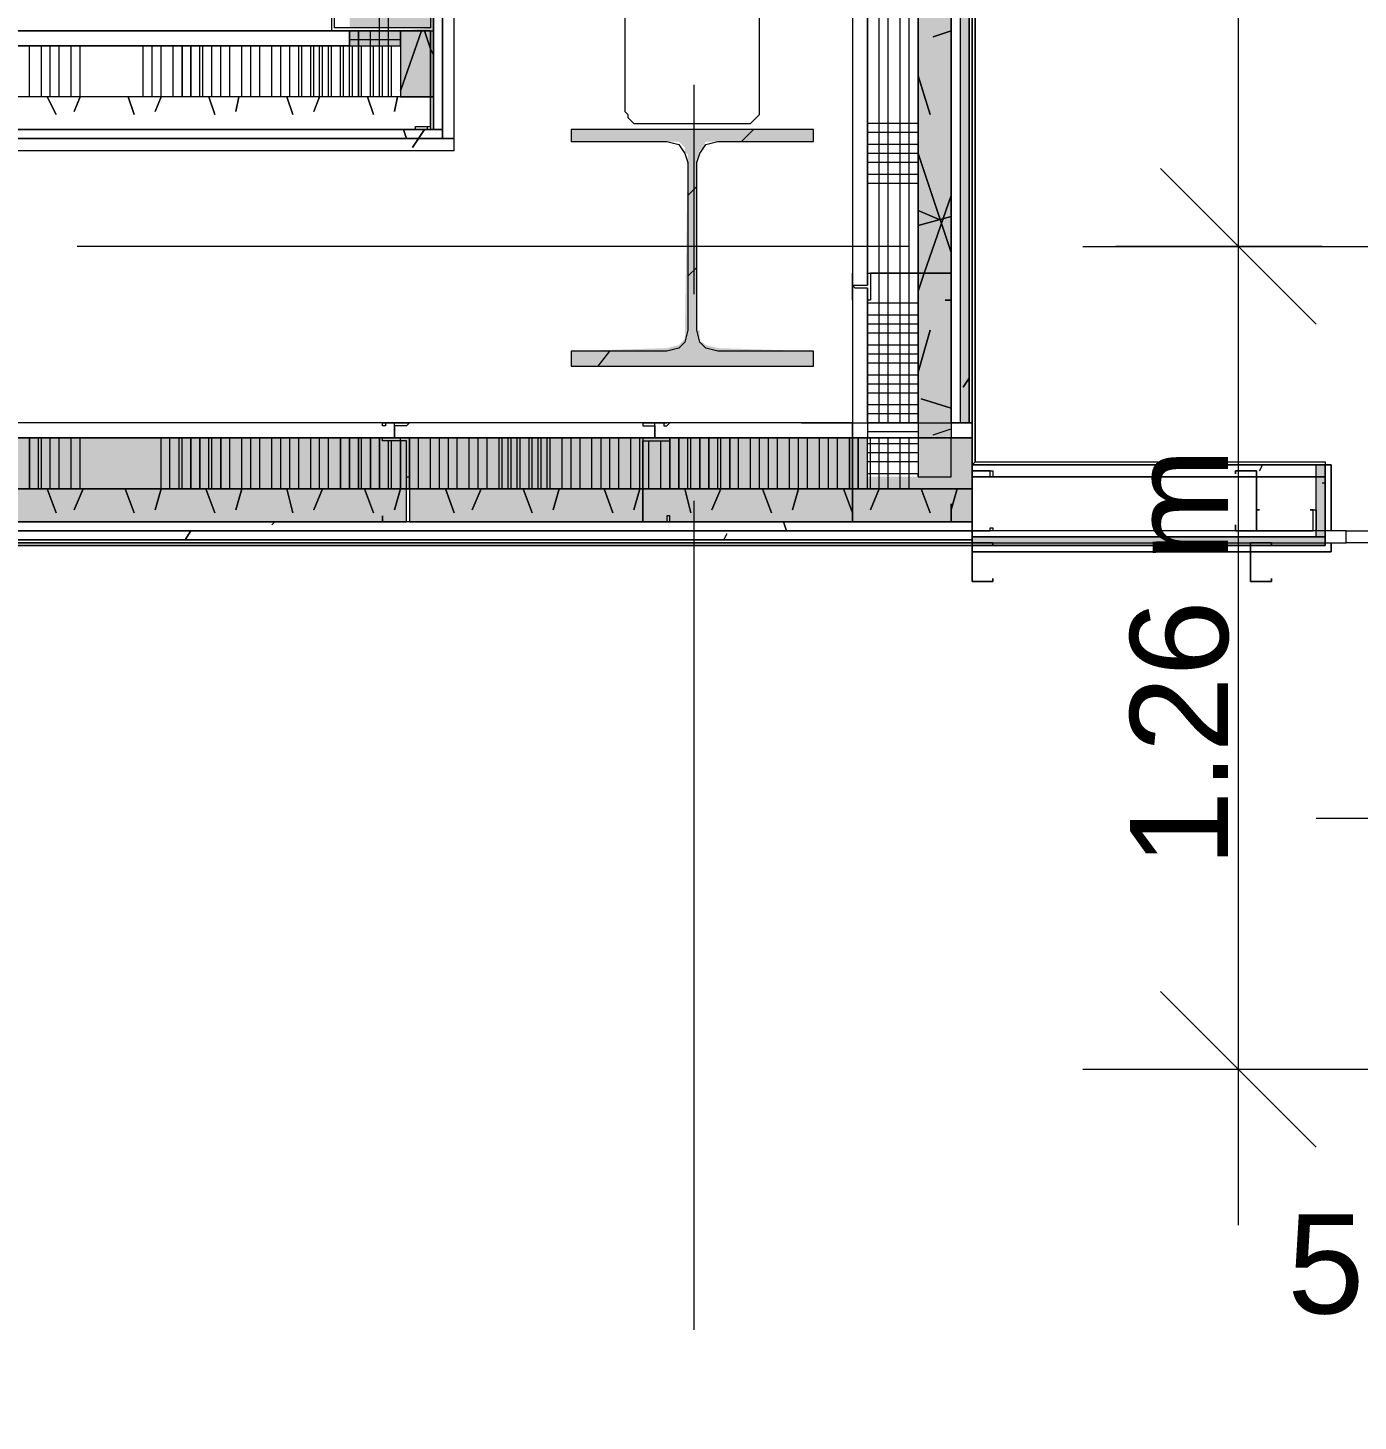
# Model space of a CAD drawing. Header units: metres. Extents: x -2 to 237, y -8 to 52.
# Drawn here: x 43.389 to 45.426, y 22.645 to 24.779 of the extents above; entities that cross this region are included whole.
import ezdxf

# ---------------------------------------------------------------- set-up
doc = ezdxf.new("R2010")
doc.units = ezdxf.units.M
doc.layers.add('HVAC - Ductos', color=5, linetype='Continuous', lineweight=0)
doc.layers.add('PDF3_Text', color=7, linetype='Continuous', lineweight=0)
doc.layers.add('PDF3_Geometry', color=7, linetype='Continuous', lineweight=0, true_color=0xaaaaaa)
doc.layers.add('PDF3_Solid Fills', color=7, linetype='Continuous', lineweight=0, true_color=0xffffff)
doc.styles.add('PDF Helvetica', font='')
doc.styles.get('PDF Helvetica').set_extended_font_data('Helvetica')

msp = doc.modelspace()

# ---------------------------------------------------------------- hatches: boundary and pattern name
at = {"layer": 'PDF3_Solid Fills', "lineweight": 0, "transparency": 33554559}
h = msp.add_hatch(color=256, dxfattribs=at)
h.paths.add_polyline_path([(44.8302, 34.1699), (44.8302, 34.1837), (44.8165, 34.1837), (44.8165, 34.1699)])
h.paths.add_polyline_path([(44.8302, 24.1736), (44.8302, 34.0599), (44.8165, 34.0599), (44.8165, 24.1736)])
h = msp.add_hatch(color=256, dxfattribs=at)
h.paths.add_polyline_path([(44.7523, 33.5558), (44.8027, 33.5558), (44.8027, 34.1516), (44.7523, 34.1516)])
h.paths.add_polyline_path([(44.8027, 26.8412), (44.7523, 26.8412), (44.7523, 24.0911), (44.8027, 24.0911)])
h.paths.add_polyline_path([(44.7523, 26.8457), (44.8027, 26.8457), (44.8027, 27.4507), (44.7523, 27.4507)])
h.paths.add_polyline_path([(44.7523, 27.4553), (44.8027, 27.4553), (44.8027, 33.5512), (44.7523, 33.5512)])
h = msp.add_hatch(color=256, dxfattribs=at)
h.paths.add_polyline_path([(44.7523, 33.5558), (44.8027, 33.5558), (44.8027, 34.1516), (44.7523, 34.1516)])
h.paths.add_polyline_path([(44.8027, 26.8412), (44.7523, 26.8412), (44.7523, 24.1737), (44.8027, 24.1737)])
h.paths.add_polyline_path([(44.7523, 26.8457), (44.8027, 26.8457), (44.8027, 27.4507), (44.7523, 27.4507)])
h.paths.add_polyline_path([(44.7523, 27.4553), (44.8027, 27.4553), (44.8027, 33.5512), (44.7523, 33.5512)])
for points in [[(44.0052, 24.7786), (43.9594, 24.774), (43.9594, 24.6732), (44.0098, 24.6732), (44.0098, 33.4091), (43.9594, 33.4091), (43.9594, 24.7786)], [(44.0052, 24.7786), (43.9594, 24.774), (43.9594, 24.6732), (44.0098, 24.6732), (44.0098, 33.4091), (43.9594, 33.4091), (43.9594, 24.7786)], [(44.2206, 24.2607), (44.5918, 24.2607), (44.5918, 24.2836), (44.4452, 24.2882), (44.4269, 24.2928), (44.4223, 24.2974), (44.4177, 24.2974), (44.4177, 24.3156), (44.4131, 24.3156), (44.4131, 24.577), (44.4177, 24.5906), (44.4223, 24.5952), (44.4269, 24.6044), (44.5918, 24.6044), (44.5918, 24.6228), (44.2206, 24.6228), (44.2206, 24.6044), (44.3856, 24.6044), (44.3948, 24.5952), (44.3948, 24.5861), (44.3994, 24.5861), (44.3948, 24.3019), (44.3856, 24.2928), (44.3673, 24.2882), (44.2206, 24.2836)], [(44.8027, 24.1506), (44.8027, 24.0911), (44.6744, 24.0911), (44.6744, 24.1506), (41.4843, 24.1506), (41.4843, 24.0727), (44.8348, 24.0727), (44.8348, 24.1506)], [(45.3619, 23.9994), (44.8348, 23.9994), (44.8348, 23.9857), (45.3756, 23.9857), (45.3756, 24.1094), (45.3619, 24.1094)]]:
    msp.add_hatch(color=256, dxfattribs=at).paths.add_polyline_path(points)
h = msp.add_hatch(color=256, dxfattribs=at)
h.paths.add_polyline_path([(43.8814, 24.7786), (43.9593, 24.7786), (43.9593, 33.3312), (43.8814, 33.3312)])
h.paths.add_polyline_path([(43.9593, 24.774), (43.8814, 24.774), (43.8814, 24.7511), (43.9593, 24.7511)])
h = msp.add_hatch(color=256, dxfattribs=at)
h.paths.add_polyline_path([(43.8814, 24.7786), (43.9593, 24.7786), (43.9593, 33.3312), (43.8814, 33.3312)])
h.paths.add_polyline_path([(43.9593, 24.774), (43.8814, 24.774), (43.8814, 24.7511), (43.9593, 24.7511)])
h = msp.add_hatch(color=256, dxfattribs=at)
h.paths.add_polyline_path([(41.5852, 24.0269), (41.5852, 24.0728), (41.4339, 24.0728), (41.4339, 24.0269)])
h.paths.add_polyline_path([(44.8348, 24.0224), (44.8348, 24.0728), (43.9731, 24.0728), (43.9731, 24.0224)])
h.paths.add_polyline_path([(43.9685, 24.0224), (43.9685, 24.0728), (42.1673, 24.0728), (42.1673, 24.0224)])
h.paths.add_polyline_path([(42.1627, 24.0224), (42.1627, 24.0728), (41.5898, 24.0728), (41.5898, 24.0224)])
h = msp.add_hatch(color=256, dxfattribs=at)
h.paths.add_polyline_path([(41.5852, 24.0224), (41.5852, 24.0728), (41.4339, 24.0728), (41.4339, 24.0224)])
h.paths.add_polyline_path([(44.8348, 24.0224), (44.8348, 24.0728), (43.9731, 24.0728), (43.9731, 24.0224)])
h.paths.add_polyline_path([(43.9685, 24.0224), (43.9685, 24.0728), (42.1673, 24.0728), (42.1673, 24.0224)])
h.paths.add_polyline_path([(42.1627, 24.0224), (42.1627, 24.0728), (41.5898, 24.0728), (41.5898, 24.0224)])

# ---------------------------------------------------------------- linework, layer by layer
at = {"layer": 'HVAC - Ductos', "lineweight": 0}
for points in [[(45.2427, 22.9452), (45.2427, 24.444), (45.2427, 26.6807)], [(45.1236, 24.5632), (45.2427, 24.444), (45.3619, 24.3248)], [(45.0044, 24.444), (45.2427, 24.444), (45.481, 24.444)], [(45.3619, 23.5686), (47.5619, 23.5686)], [(45.1236, 23.3028), (45.2427, 23.1836), (45.3619, 23.0644)], [(45.481, 23.1836), (45.2427, 23.1836), (45.0044, 23.1836)]]:
    msp.add_lwpolyline(points, dxfattribs=at)
at = {"layer": 'PDF3_Geometry', "lineweight": 0}
for points in [[(45.3069, 34.0783), (44.8348, 34.0783), (44.8348, 24.1094), (44.8348, 24.1736), (44.8302, 24.1736), (44.8302, 34.1837), (44.8348, 34.1837), (44.8394, 34.1929), (41.7548, 34.1929), (44.8394, 34.1929), (44.8348, 34.1837), (41.7548, 34.1837), (41.7548, 34.2754), (41.7548, 34.2891)], [(41.5119, 34.1837), (41.4019, 34.1837), (41.4019, 34.005), (41.4019, 24.1736), (41.4019, 23.9902), (44.8348, 23.9902), (45.4077, 23.9902), (45.4077, 24.0086), (44.8623, 24.0086)], [(44.8348, 23.9902), (44.8348, 23.9857), (45.261, 23.9857), (45.3756, 23.9857), (45.3756, 24.1094), (44.8348, 24.1094), (44.8348, 34.0599), (45.3206, 34.0599), (45.3206, 34.1699), (58.6399, 34.1699), (58.6399, 24.0086), (57.0037, 24.0086), (57.0037, 23.9902), (58.6399, 23.9902), (58.6399, 22.5006), (57.5812, 22.5006), (57.5812, 22.4869), (58.6399, 22.4869), (58.6399, 10.1851), (7.0265, 10.1851)], [(44.8348, 24.0086), (41.4202, 24.0086), (41.4202, 24.0224), (41.5852, 24.0224), (42.1627, 24.0224), (41.5852, 24.0224), (41.4339, 24.0224), (41.4339, 24.0728), (41.4339, 24.1736), (41.4339, 34.005), (41.4339, 34.1012), (41.4339, 34.1516), (42.1214, 34.1516), (41.4202, 34.1516), (41.4202, 34.1699), (44.8027, 34.1699), (44.8027, 34.1516), (44.601, 34.1516)], [(45.7882, 24.0086), (45.7882, 23.9902), (45.4077, 23.9902), (45.4077, 24.0086), (44.8348, 24.0086), (44.8348, 23.9948), (44.8348, 23.9994), (44.8348, 24.0086), (41.4202, 24.0086), (41.4202, 24.0224), (41.4202, 24.1736), (41.4202, 34.005), (41.4202, 34.1516), (41.4202, 34.1699), (44.6515, 34.1699), (44.8027, 34.1699), (44.8165, 34.1699)], [(44.8027, 34.0599), (44.8027, 33.5558), (44.8027, 34.1516), (44.8027, 34.1699), (44.8165, 34.1699), (44.8165, 24.1736), (44.8027, 24.1736), (44.8027, 24.4028), (44.8027, 25.0124), (44.8027, 25.622), (44.8027, 26.2316), (44.8027, 26.8412), (44.8027, 26.2316), (44.8027, 25.622), (44.8027, 25.0124), (44.8027, 24.4028), (44.8027, 24.1736), (44.8165, 24.1736)], [(42.1627, 24.0224), (41.5852, 24.0224), (41.4339, 24.0224), (41.4339, 24.0728), (41.5852, 24.0728), (44.6515, 24.0728), (44.8348, 24.0728), (44.8348, 24.0224), (44.8348, 24.0728), (44.6515, 24.0728), (41.5852, 24.0728), (41.4843, 24.0728), (41.4843, 24.1506), (41.4843, 24.1736), (41.4843, 24.4944), (41.4843, 24.0728), (41.4339, 24.0728), (41.4339, 34.1012), (41.4843, 34.1012), (41.4843, 33.5375), (41.4843, 32.9279), (41.4843, 32.4099)], [(44.8302, 34.0599), (44.8302, 24.1736), (44.8348, 24.1736), (44.8348, 24.1506), (44.8348, 24.1094), (44.8394, 24.114), (45.3756, 24.114), (45.3756, 24.1094), (45.3756, 23.9994), (45.3756, 23.9857), (45.261, 23.9857), (44.8348, 23.9857), (44.8348, 23.9902), (41.9289, 23.9902), (44.8348, 23.9902), (44.8348, 23.9948), (41.9106, 23.9948), (41.9106, 23.8986), (41.1452, 23.8986)], [(44.8165, 34.0599), (44.8165, 24.1736), (44.8302, 24.1736)], [(44.6515, 34.0279), (44.6515, 24.1736), (44.6744, 24.1736), (44.6744, 24.3799), (44.6744, 24.1736), (44.6744, 24.1506), (44.6515, 24.1506), (41.5852, 24.1506), (41.5622, 24.1506), (41.5622, 24.1736), (41.5852, 24.1736), (41.5852, 25.4432)], [(41.5852, 24.1736), (41.5852, 24.5906), (44.0418, 24.5906), (44.0418, 24.609), (44.0418, 24.774), (44.0418, 33.3083), (44.0418, 33.4779), (44.0418, 33.4916), (41.5852, 33.4916), (41.5852, 34.005), (44.6515, 34.005), (44.6515, 24.1736)], [(43.8814, 24.774), (43.8814, 24.7511), (43.9594, 24.7511), (43.9594, 24.774), (43.9594, 24.6732), (44.0052, 24.6732), (44.0098, 24.6732), (44.0098, 33.4091)], [(43.9594, 24.774), (43.9594, 24.7511), (43.9594, 24.6732), (43.3773, 24.6732), (42.7677, 24.6732), (42.1581, 24.6732), (41.5852, 24.6732), (41.5622, 24.6732), (41.5622, 24.6228), (41.5852, 24.6228), (44.0098, 24.6228), (44.0098, 24.6732), (44.0098, 24.774), (44.0098, 33.3083)], [(44.0235, 33.3083), (44.0235, 24.774), (44.0235, 24.6228), (44.0235, 24.609), (41.5852, 24.609), (41.5852, 24.6228)], [(44.3031, 28.6424), (44.3031, 24.6503), (44.3077, 24.6457), (44.3077, 24.6411), (44.3123, 24.6365), (44.3168, 24.632), (44.3214, 24.632), (44.3306, 24.632), (44.4864, 24.632), (44.491, 24.632), (44.4956, 24.632), (44.5002, 24.6365), (44.5048, 24.6411), (44.5094, 24.6457), (44.5094, 24.6503), (44.5094, 28.6424)], [(44.6744, 24.3799), (44.6744, 24.1736), (44.7523, 24.1736), (44.7523, 24.4028), (44.7523, 25.0124), (44.7523, 25.622), (44.7523, 26.2316), (44.7523, 26.8412), (44.7523, 27.4507), (44.7523, 26.8412), (44.7523, 26.2316), (44.7523, 25.622), (44.7523, 25.0124), (44.7523, 24.4028), (44.7523, 24.1736), (44.7523, 24.0911), (44.8027, 24.0911), (44.8027, 24.1094), (44.8027, 24.1506)], [(44.7523, 27.4507), (44.7523, 26.8412), (44.7523, 26.2316), (44.7523, 25.622), (44.7523, 25.0124), (44.7523, 24.4028), (44.7523, 24.1736), (44.8027, 24.1736), (44.8027, 24.4028), (44.8027, 25.0124), (44.8027, 25.622), (44.8027, 26.2316), (44.8027, 26.8412)], [(43.8585, 24.774), (41.5852, 24.774), (41.5852, 25.4432)], [(41.4019, 24.0086), (41.4019, 23.9948), (41.4019, 25.072), (41.4019, 23.9948), (41.4019, 23.9902), (41.4019, 23.9948), (41.4019, 24.0086), (41.4019, 24.1736), (41.4019, 24.0086), (41.4019, 23.9948), (41.4019, 25.072), (41.4019, 23.9948), (41.5119, 23.9948), (41.4019, 23.9948), (41.4019, 24.0086), (44.8348, 24.0086), (44.8348, 23.9948), (41.9106, 23.9948), (44.8348, 23.9948), (44.8348, 23.9902), (44.8348, 23.9948), (44.8348, 23.9994), (45.3619, 23.9994), (45.3619, 24.1094)], [(44.6744, 24.9894), (44.6744, 24.3844)], [(41.5622, 24.7511), (41.5852, 24.7511), (42.1306, 24.7511), (41.5852, 24.7511), (41.5852, 24.774), (43.8814, 24.774), (43.8814, 24.7511), (43.3681, 24.7511), (43.9594, 24.7511), (43.9594, 24.6732), (43.3773, 24.6732), (42.7677, 24.6732), (42.1581, 24.6732), (41.5852, 24.6732), (41.5852, 24.7511), (42.1306, 24.7511)], [(43.3681, 24.7511), (43.8814, 24.7511), (43.8814, 24.774), (43.8585, 24.774)], [(44.4086, 24.6915), (44.4086, 24.3707)], [(44.0006, 24.6228), (44.0006, 24.6274)], [(44.0052, 24.6274), (44.0052, 24.632)], [(44.4818, 24.6044), (44.5002, 24.6228)], [(44.3994, 24.522), (44.4131, 24.5357)], [(44.7386, 24.444), (43.4644, 24.444)], [(45.3711, 24.444), (45.0548, 24.444)], [(44.3994, 24.3982), (44.4131, 24.4119)], [(44.2619, 24.2607), (44.2802, 24.2836)], [(41.5852, 24.1736), (41.5622, 24.1736), (41.5622, 24.1506), (41.5852, 24.1506), (44.6515, 24.1506), (44.8348, 24.1506)], [(44.5736, 24.1736), (41.6631, 24.1736)], [(44.5736, 24.1736), (41.6631, 24.1736)], [(44.6515, 24.1736), (44.8348, 24.1736), (44.8348, 24.1506), (44.8348, 24.1736), (44.8302, 24.1736), (44.8165, 24.1736), (44.8027, 24.1736), (44.8027, 24.1506), (44.8348, 24.1506), (44.8348, 24.1094), (44.8348, 24.0911), (44.8348, 24.0728)], [(45.3756, 23.9994), (45.3756, 24.1094), (45.3619, 24.1094), (44.8348, 24.1094), (44.8348, 24.0911)], [(45.3756, 24.1094), (44.8348, 24.1094)], [(45.3756, 24.1094), (44.8348, 24.1094), (45.3756, 24.1094)], [(43.9685, 24.0911), (43.9731, 24.0911)], [(45.3619, 24.0911), (45.2702, 24.0911), (44.8348, 24.0911), (44.8348, 24.0728), (44.8348, 24.0224), (44.8348, 24.0086), (44.8348, 23.9994)], [(44.4086, 24.0544), (44.4086, 22.7848)], [(42.1673, 24.0224), (42.7769, 24.0224), (43.3864, 24.0224), (43.9685, 24.0224)], [(43.9731, 24.0224), (44.3306, 24.0224), (44.6515, 24.0224), (44.8348, 24.0224)], [(45.4077, 24.0086), (45.7882, 24.0086), (54.0107, 24.0086), (54.0107, 23.9902), (54.3407, 23.9902), (54.3407, 24.0086)], [(44.8348, 23.9857), (41.9289, 23.9857), (44.8348, 23.9857), (44.8348, 23.9902), (41.4019, 23.9902), (41.4019, 23.9948), (41.5119, 23.9948)]]:
    msp.add_lwpolyline(points, dxfattribs=at)
for points in [[(44.8165, 24.1736), (44.8302, 24.1736), (44.8302, 34.1837), (44.8165, 34.1837)], [(44.8394, 24.114), (44.8394, 34.0599), (44.8394, 24.114), (45.3756, 24.114), (45.3756, 24.1094), (44.8348, 24.1094), (44.8348, 33.9362), (44.8348, 24.1094)], [(44.0235, 33.4779), (44.0235, 24.609), (44.0418, 24.609), (44.0418, 33.4779)], [(44.0098, 33.4595), (44.0098, 24.6228), (44.0235, 24.6228), (44.0235, 33.4595)], [(44.6744, 24.9894), (44.6744, 24.3844)], [(44.0098, 24.774), (44.0098, 24.8015), (44.0052, 24.8015), (44.0052, 24.7786), (43.8585, 24.7786), (43.8585, 24.852), (43.854, 24.852), (43.854, 24.774)], [(43.9823, 24.6228), (43.9823, 24.6274), (44.0052, 24.6274), (44.0052, 24.774), (43.9318, 24.774), (44.0052, 24.774), (44.0052, 24.6228)], [(41.5852, 24.6732), (41.5852, 24.6228), (44.0098, 24.6228), (44.0098, 24.6732), (44.0052, 24.6732), (43.3773, 24.6732), (42.7677, 24.6732), (42.1581, 24.6732)], [(41.5852, 24.6228), (41.5852, 24.609), (44.0235, 24.609), (44.0235, 24.6228)], [(44.5918, 24.6228), (44.2206, 24.6228), (44.2206, 24.6044), (44.3673, 24.6044), (44.3856, 24.5998), (44.3948, 24.5861), (44.3994, 24.5724), (44.3994, 24.3156), (44.3948, 24.2974), (44.3856, 24.2882), (44.3673, 24.2836), (44.2206, 24.2836), (44.2206, 24.2607), (44.5918, 24.2607), (44.5918, 24.2836), (44.4452, 24.2836), (44.4269, 24.2882), (44.4177, 24.2974), (44.4131, 24.3156), (44.4131, 24.5724), (44.4177, 24.5861), (44.4269, 24.5998), (44.4452, 24.6044), (44.5918, 24.6044)], [(41.5852, 24.609), (41.5852, 24.5906), (44.0418, 24.5906), (44.0418, 24.609)], [(44.6744, 24.3799), (44.656, 24.3799), (44.6515, 24.3844), (44.6515, 24.4028), (44.6515, 24.3615), (44.6515, 24.3661), (44.6515, 24.3615), (44.6515, 24.4028), (44.6515, 24.3844), (44.656, 24.3844), (44.6744, 24.3844), (44.6744, 24.4028), (44.679, 24.4028), (44.8027, 24.4028), (44.8027, 24.3615), (44.7936, 24.3615), (44.8027, 24.3615), (44.8027, 24.4028), (44.679, 24.4028), (44.679, 24.3615), (44.6744, 24.3615)], [(43.9502, 24.1506), (43.9502, 24.169), (43.9502, 24.1736), (43.9685, 24.1736), (43.9318, 24.1736), (43.9364, 24.1736), (43.9364, 24.169), (43.9318, 24.169), (43.9318, 24.1736), (43.9685, 24.1736), (43.9731, 24.1736), (43.9685, 24.169), (43.9502, 24.169), (43.9502, 24.1506), (43.9685, 24.1506), (43.9731, 24.1506), (43.9731, 24.1461), (43.9731, 24.0224), (43.9685, 24.0224), (43.9318, 24.0224), (43.9318, 24.0315), (43.9318, 24.0224), (43.9685, 24.0224), (43.9685, 24.1461), (43.9318, 24.1461), (43.9318, 24.1506)], [(44.3719, 24.1506), (44.349, 24.1506), (44.349, 24.169), (44.349, 24.1736), (44.3306, 24.1736), (44.3673, 24.1736), (44.3627, 24.1736), (44.3627, 24.169), (44.3673, 24.169), (44.3719, 24.1736), (44.3673, 24.1736), (44.3306, 24.1736), (44.3306, 24.169), (44.349, 24.169), (44.349, 24.1506), (44.3306, 24.1506), (44.3306, 24.1461), (44.3306, 24.0224), (44.3673, 24.0224), (44.3719, 24.0224), (44.3719, 24.0315), (44.3673, 24.0315), (44.3673, 24.0224), (44.3306, 24.0224), (44.3306, 24.1461), (44.3719, 24.1461)], [(44.6515, 24.1736), (44.5736, 24.1736), (44.6515, 24.1736), (44.6515, 24.0224)], [(44.8348, 24.0728), (44.8348, 24.1506), (44.6515, 24.1506), (41.5852, 24.1506), (41.4843, 24.1506), (41.4843, 24.0728), (41.5852, 24.0728), (44.6515, 24.0728)], [(45.3756, 24.0911), (45.3756, 24.1094), (44.8348, 24.1094), (44.8348, 24.0911), (45.2702, 24.0911)], [(44.8806, 24.1094), (44.8852, 24.1094), (44.8944, 24.1094), (44.9081, 24.1094), (44.9219, 24.1094), (44.9356, 24.1094), (44.9494, 24.1094), (44.9631, 24.1094), (44.9769, 24.1094), (44.986, 24.1094), (44.9906, 24.1094), (44.986, 24.1094), (44.9769, 24.1094), (44.9631, 24.1094), (44.9494, 24.1094), (44.9356, 24.1094), (44.9219, 24.1094), (44.9081, 24.1094), (44.8944, 24.1094), (44.8852, 24.1094)], [(44.8806, 24.1094), (44.8852, 24.1094), (44.8944, 24.1094), (44.9081, 24.1094), (44.9219, 24.1094), (44.9356, 24.1094), (44.9494, 24.1094), (44.9631, 24.1094), (44.9769, 24.1094), (44.986, 24.1094), (44.9906, 24.1094), (44.986, 24.1094), (44.9769, 24.1094), (44.9631, 24.1094), (44.9494, 24.1094), (44.9356, 24.1094), (44.9219, 24.1094), (44.9081, 24.1094), (44.8944, 24.1094), (44.8852, 24.1094)], [(45.0273, 24.1094), (45.0364, 24.1094), (45.0456, 24.1094), (45.0548, 24.1094), (45.0686, 24.1094), (45.0869, 24.1094), (45.1006, 24.1094), (45.1144, 24.1094), (45.1236, 24.1094), (45.1327, 24.1094), (45.1418, 24.1094), (45.1327, 24.1094), (45.1236, 24.1094), (45.1144, 24.1094), (45.1006, 24.1094), (45.0869, 24.1094), (45.0686, 24.1094), (45.0548, 24.1094), (45.0456, 24.1094), (45.0364, 24.1094)], [(45.0273, 24.1094), (45.0364, 24.1094), (45.0456, 24.1094), (45.0548, 24.1094), (45.0686, 24.1094), (45.0869, 24.1094), (45.1006, 24.1094), (45.1144, 24.1094), (45.1236, 24.1094), (45.1327, 24.1094), (45.1418, 24.1094), (45.1327, 24.1094), (45.1236, 24.1094), (45.1144, 24.1094), (45.1006, 24.1094), (45.0869, 24.1094), (45.0686, 24.1094), (45.0548, 24.1094), (45.0456, 24.1094), (45.0364, 24.1094)], [(45.2748, 24.1003), (45.2794, 24.1094)], [(45.3756, 24.0086), (45.3756, 24.1094), (45.3848, 24.1094), (45.3848, 24.0086), (45.3848, 24.1094), (45.3756, 24.1094)], [(44.8027, 24.0224), (44.8027, 24.0498), (44.8027, 24.0224), (44.6515, 24.0224), (44.6515, 24.1003), (44.6515, 24.0224)], [(44.8348, 24.0086), (44.8348, 24.0957), (44.8348, 24.1003), (44.8668, 24.1003), (44.8668, 24.0911), (44.8623, 24.0911), (44.8623, 24.1003), (44.8348, 24.1003), (44.8348, 24.0957), (44.8348, 24.0086), (44.8623, 24.0086), (44.8623, 24.0132), (44.8668, 24.0132), (44.8668, 24.0086)], [(45.3756, 23.9994), (45.3756, 24.0911), (45.2702, 24.0911), (44.8348, 24.0911), (44.8348, 23.9994)], [(45.2382, 24.0957), (45.2382, 24.1003)], [(45.2656, 24.1003), (45.2702, 24.1003), (45.2702, 24.0086), (45.2656, 24.0086), (45.2382, 24.0086), (45.2382, 24.0178), (45.2382, 24.0086), (45.2656, 24.0086), (45.2702, 24.0086), (45.2702, 24.1003), (45.2656, 24.1003), (45.2382, 24.1003)], [(45.3619, 24.0086), (45.3573, 24.0086), (45.2702, 24.0086), (45.2702, 24.0406), (45.2748, 24.0406), (45.2702, 24.0406), (45.2702, 24.0086), (45.3573, 24.0086), (45.3573, 24.0406), (45.3527, 24.0406), (45.3619, 24.0406)], [(42.1673, 24.0224), (42.7769, 24.0224), (43.3864, 24.0224), (43.9685, 24.0224), (43.3864, 24.0224), (42.7769, 24.0224)], [(43.9731, 24.0224), (44.3306, 24.0224), (44.6515, 24.0224), (44.8348, 24.0224), (44.8348, 24.0086), (44.8348, 24.0224), (44.6515, 24.0224), (44.3306, 24.0224)], [(44.624, 24.0224), (44.6515, 24.0224)], [(45.3756, 23.9857), (45.3756, 23.9994), (44.8348, 23.9994), (44.8348, 23.9857), (45.261, 23.9857)], [(44.8668, 23.9902), (44.8348, 23.9902), (44.8348, 23.9307), (44.8668, 23.9307), (44.8668, 23.9353), (44.8668, 23.9307), (44.8348, 23.9307), (44.8348, 23.9902), (44.8668, 23.9902), (44.8668, 23.9857)], [(44.8348, 23.9857), (45.261, 23.9857), (45.3756, 23.9857), (45.3756, 23.9902), (45.3756, 23.9857), (45.261, 23.9857), (44.8348, 23.9857), (44.8348, 23.9765), (45.261, 23.9765), (45.3848, 23.9765), (45.3848, 23.9902), (45.3848, 23.9765), (45.261, 23.9765), (44.8348, 23.9765)], [(44.8348, 23.9857), (45.261, 23.9857), (45.3756, 23.9857), (45.261, 23.9857)], [(44.9906, 23.9857), (44.986, 23.9857), (44.9769, 23.9857), (44.9631, 23.9857), (44.9494, 23.9857), (44.9356, 23.9857), (44.9219, 23.9857), (44.9081, 23.9857), (44.8944, 23.9857), (44.8852, 23.9857), (44.8806, 23.9857), (44.8852, 23.9857), (44.8944, 23.9857), (44.9081, 23.9857), (44.9219, 23.9857), (44.9356, 23.9857), (44.9494, 23.9857), (44.9631, 23.9857), (44.9769, 23.9857), (44.986, 23.9857)], [(44.9906, 23.9857), (44.986, 23.9857), (44.9769, 23.9857), (44.9631, 23.9857), (44.9494, 23.9857), (44.9356, 23.9857), (44.9219, 23.9857), (44.9081, 23.9857), (44.8944, 23.9857), (44.8852, 23.9857), (44.8806, 23.9857), (44.8852, 23.9857), (44.8944, 23.9857), (44.9081, 23.9857), (44.9219, 23.9857), (44.9356, 23.9857), (44.9494, 23.9857), (44.9631, 23.9857), (44.9769, 23.9857), (44.986, 23.9857)], [(45.1418, 23.9857), (45.1327, 23.9857), (45.1236, 23.9857), (45.1144, 23.9857), (45.1006, 23.9857), (45.0869, 23.9857), (45.0686, 23.9857), (45.0548, 23.9857), (45.0456, 23.9857), (45.0364, 23.9857), (45.0273, 23.9857), (45.0364, 23.9857), (45.0456, 23.9857), (45.0548, 23.9857), (45.0686, 23.9857), (45.0869, 23.9857), (45.1006, 23.9857), (45.1144, 23.9857), (45.1236, 23.9857), (45.1327, 23.9857)], [(45.1418, 23.9857), (45.1327, 23.9857), (45.1236, 23.9857), (45.1144, 23.9857), (45.1006, 23.9857), (45.0869, 23.9857), (45.0686, 23.9857), (45.0548, 23.9857), (45.0456, 23.9857), (45.0364, 23.9857), (45.0273, 23.9857), (45.0364, 23.9857), (45.0456, 23.9857), (45.0548, 23.9857), (45.0686, 23.9857), (45.0869, 23.9857), (45.1006, 23.9857), (45.1144, 23.9857), (45.1236, 23.9857), (45.1327, 23.9857)], [(45.2932, 23.9902), (45.2656, 23.9902), (45.261, 23.9902), (45.261, 23.9307), (45.2656, 23.9307), (45.2932, 23.9307), (45.2932, 23.9353), (45.2932, 23.9307), (45.2656, 23.9307), (45.261, 23.9307), (45.261, 23.9902), (45.2656, 23.9902), (45.2932, 23.9902), (45.2932, 23.9857)]]:
    msp.add_lwpolyline(points, close=True, dxfattribs=at)
at = {"layer": 'PDF3_Geometry', "color": 254, "lineweight": 0, "true_color": 0xeaeaea}
for points in [[(44.7386, 24.1736), (44.7386, 34.1012)], [(43.941, 24.6732), (43.941, 24.7511), (43.941, 24.774), (43.941, 33.3083), (43.941, 33.3312), (43.941, 33.4091)], [(43.9273, 24.6732), (43.9273, 24.7511), (43.9273, 25.5486), (43.9273, 26.1582), (43.9273, 26.7678), (43.9273, 27.3774), (43.9273, 27.987)], [(44.6927, 24.1736), (44.6927, 24.4028), (44.6927, 25.0124), (44.6927, 25.622), (44.6927, 26.2316), (44.6927, 26.8412)], [(44.7064, 24.1736), (44.7064, 24.4028), (44.7064, 25.0124), (44.7064, 25.622), (44.7064, 26.2316), (44.7064, 26.8412)], [(44.7248, 24.1736), (44.7248, 24.4028), (44.7248, 25.0124), (44.7248, 25.622), (44.7248, 26.2316), (44.7248, 26.8412)], [(43.9594, 24.774), (43.8814, 24.774)], [(43.9135, 24.6732), (43.9135, 24.7511), (43.9135, 24.774)], [(43.391, 24.6732), (43.391, 24.7511)], [(43.4094, 24.6732), (43.4094, 24.7511)], [(43.4231, 24.6732), (43.4231, 24.7511)], [(43.4369, 24.6732), (43.4369, 24.7511)], [(43.4552, 24.6732), (43.4552, 24.7511)], [(43.469, 24.6732), (43.469, 24.7511)], [(43.5652, 24.6732), (43.5652, 24.7511)], [(43.579, 24.6732), (43.579, 24.7511)], [(43.5927, 24.6732), (43.5927, 24.7511)], [(43.611, 24.6732), (43.611, 24.7511)], [(43.6523, 24.6732), (43.6523, 24.7511)], [(43.6568, 24.6732), (43.6568, 24.7511)], [(43.6706, 24.6732), (43.6706, 24.7511)], [(43.6844, 24.6732), (43.6844, 24.7511)], [(43.6981, 24.6732), (43.6981, 24.7511)], [(43.7165, 24.6732), (43.7165, 24.7511)], [(43.7302, 24.6732), (43.7302, 24.7511)], [(43.744, 24.6732), (43.744, 24.7511)], [(43.7622, 24.6732), (43.7622, 24.7511)], [(43.776, 24.6732), (43.776, 24.7511)], [(43.7898, 24.6732), (43.7898, 24.7511)], [(43.8035, 24.6732), (43.8035, 24.7511)], [(43.8081, 24.6732), (43.8081, 24.7511)], [(43.8219, 24.6732), (43.8219, 24.7511)], [(43.8265, 24.6732), (43.8265, 24.7511)], [(43.8356, 24.6732), (43.8356, 24.7511)], [(43.8402, 24.6732), (43.8402, 24.7511)], [(43.8494, 24.6732), (43.8494, 24.7511)], [(43.854, 24.6732), (43.854, 24.7511)], [(43.8677, 24.6732), (43.8677, 24.7511)], [(43.8723, 24.6732), (43.8723, 24.7511)], [(43.9594, 24.7603), (43.8814, 24.7603)], [(43.8814, 24.6732), (43.8814, 24.7511)], [(43.886, 24.6732), (43.886, 24.7511)], [(43.8998, 24.6732), (43.8998, 24.7511)], [(43.9181, 24.6732), (43.9181, 24.7511)], [(43.9318, 24.6732), (43.9318, 24.7511)], [(43.9456, 24.6732), (43.9456, 24.7511)], [(44.7523, 24.632), (44.6744, 24.632)], [(44.7523, 24.6182), (44.6744, 24.6182)], [(44.7523, 24.5998), (44.6744, 24.5998)], [(44.7523, 24.5861), (44.6744, 24.5861)], [(44.7523, 24.5724), (44.6744, 24.5724)], [(44.7523, 24.554), (44.6744, 24.554)], [(44.7523, 24.5402), (44.6744, 24.5402)], [(44.7523, 24.3569), (44.6744, 24.3569)], [(44.7523, 24.3386), (44.6744, 24.3386)], [(44.7523, 24.3248), (44.6744, 24.3248)], [(44.7523, 24.3111), (44.6744, 24.3111)], [(44.7523, 24.2928), (44.6744, 24.2928)], [(44.7523, 24.279), (44.6744, 24.279)], [(44.7523, 24.2652), (44.6744, 24.2652)], [(44.7523, 24.2469), (44.6744, 24.2469)], [(44.7523, 24.2332), (44.6744, 24.2332)], [(44.7523, 24.2194), (44.6744, 24.2194)], [(44.7523, 24.2011), (44.6744, 24.2011)], [(44.7523, 24.1874), (44.6744, 24.1874)], [(44.7523, 24.1736), (44.6744, 24.1736)], [(44.7523, 24.1598), (44.6744, 24.1598)], [(43.4048, 24.0728), (43.4048, 24.1506)], [(43.4094, 24.0728), (43.4094, 24.1506)], [(43.4231, 24.0728), (43.4231, 24.1506)], [(43.4369, 24.0728), (43.4369, 24.1506)], [(43.4552, 24.0728), (43.4552, 24.1506)], [(43.469, 24.0728), (43.469, 24.1506)], [(43.5927, 24.0728), (43.5927, 24.1506)], [(43.6064, 24.0728), (43.6064, 24.1506)], [(43.6202, 24.0728), (43.6202, 24.1506)], [(43.6248, 24.0728), (43.6248, 24.1506)], [(43.666, 24.0728), (43.666, 24.1506)], [(43.6706, 24.0728), (43.6706, 24.1506)], [(43.6981, 24.0728), (43.6981, 24.1506)], [(43.7165, 24.0728), (43.7165, 24.1506)], [(43.7302, 24.0728), (43.7302, 24.1506)], [(43.744, 24.0728), (43.744, 24.1506)], [(43.7622, 24.0728), (43.7622, 24.1506)], [(43.776, 24.0728), (43.776, 24.1506)], [(43.7898, 24.0728), (43.7898, 24.1506)], [(43.8035, 24.0728), (43.8035, 24.1506)], [(43.8219, 24.0728), (43.8219, 24.1506)], [(43.8356, 24.0728), (43.8356, 24.1506)], [(43.8494, 24.0728), (43.8494, 24.1506)], [(43.8998, 24.0728), (43.8998, 24.1506)], [(43.941, 24.0728), (43.941, 24.1461)], [(43.9456, 24.0728), (43.9456, 24.1461)], [(43.9594, 24.1461), (43.9594, 24.0728), (43.9594, 24.1506)], [(43.9731, 24.0728), (43.9731, 24.1506)], [(43.9869, 24.0728), (43.9869, 24.1506)], [(44.0052, 24.0728), (44.0052, 24.1506)], [(44.019, 24.0728), (44.019, 24.1506)], [(44.0327, 24.0728), (44.0327, 24.1506)], [(44.0464, 24.0728), (44.0464, 24.1506)], [(44.0648, 24.0728), (44.0648, 24.1506)], [(44.0785, 24.0728), (44.0785, 24.1506)], [(44.0923, 24.0728), (44.0923, 24.1506)], [(44.1106, 24.0728), (44.1106, 24.1506)], [(44.1152, 24.0728), (44.1152, 24.1506)], [(44.1244, 24.0728), (44.1244, 24.1506)], [(44.129, 24.0728), (44.129, 24.1506)], [(44.1381, 24.0728), (44.1381, 24.1506)], [(44.1427, 24.0728), (44.1427, 24.1506)], [(44.1564, 24.0728), (44.1564, 24.1506)], [(44.161, 24.0728), (44.161, 24.1506)], [(44.1702, 24.0728), (44.1702, 24.1506)], [(44.1748, 24.0728), (44.1748, 24.1506)], [(44.184, 24.0728), (44.184, 24.1506)], [(44.1886, 24.0728), (44.1886, 24.1506)], [(44.2068, 24.0728), (44.2068, 24.1506)], [(44.2206, 24.0728), (44.2206, 24.1506)], [(44.2344, 24.0728), (44.2344, 24.1506)], [(44.2527, 24.0728), (44.2527, 24.1506)], [(44.2665, 24.0728), (44.2665, 24.1506)], [(44.2802, 24.0728), (44.2802, 24.1506)], [(44.294, 24.0728), (44.294, 24.1506)], [(44.3123, 24.0728), (44.3123, 24.1506)], [(44.326, 24.0728), (44.326, 24.1506)], [(44.3398, 24.0728), (44.3398, 24.1461)], [(44.3581, 24.0728), (44.3581, 24.1461)], [(44.3856, 24.0728), (44.3856, 24.1506)], [(44.3994, 24.0728), (44.3994, 24.1506)], [(44.404, 24.0728), (44.404, 24.1506)], [(44.4452, 24.0728), (44.4452, 24.1506)], [(44.4498, 24.0728), (44.4498, 24.1506)], [(44.4773, 24.0728), (44.4773, 24.1506)], [(44.4956, 24.0728), (44.4956, 24.1506)], [(44.5094, 24.0728), (44.5094, 24.1506)], [(44.5231, 24.0728), (44.5231, 24.1506)], [(44.5369, 24.0728), (44.5369, 24.1506)], [(44.5552, 24.0728), (44.5552, 24.1506)], [(44.569, 24.0728), (44.569, 24.1506)], [(44.5827, 24.0728), (44.5827, 24.1506)], [(44.601, 24.0728), (44.601, 24.1506)], [(44.6148, 24.0728), (44.6148, 24.1506)], [(44.6286, 24.0728), (44.6286, 24.1506)], [(44.6744, 24.0728), (44.6744, 24.1506)], [(44.7523, 24.1415), (44.6744, 24.1415)], [(44.679, 24.0728), (44.679, 24.1506)], [(44.6927, 24.0728), (44.6927, 24.1506)], [(44.7064, 24.0728), (44.7064, 24.1506)], [(44.7248, 24.0728), (44.7248, 24.1506)], [(44.7386, 24.0728), (44.7386, 24.1506)], [(44.7523, 24.1278), (44.6744, 24.1278)], [(44.7523, 24.114), (44.6744, 24.114)], [(44.7523, 24.0957), (44.6744, 24.0957)]]:
    msp.add_lwpolyline(points, dxfattribs=at)
for points in [[(43.8952, 24.774), (43.8952, 24.7511)], [(43.6248, 24.7511), (43.6248, 24.6732)], [(43.6385, 24.7511), (43.6385, 24.6732)], [(43.8952, 24.7511), (43.8952, 24.6732)], [(43.964, 24.6228), (43.9685, 24.609)], [(43.9777, 24.5952), (43.9869, 24.609), (43.9961, 24.6228), (43.9869, 24.609)], [(44.8211, 24.2286), (44.8302, 24.2424)], [(43.391, 24.1506), (43.391, 24.0728)], [(43.6385, 24.1506), (43.6385, 24.0728)], [(43.6523, 24.1506), (43.6523, 24.0728)], [(43.6844, 24.1506), (43.6844, 24.0728)], [(43.8677, 24.1506), (43.8677, 24.0728)], [(43.8814, 24.1506), (43.8814, 24.0728)], [(43.8952, 24.1506), (43.8952, 24.0728)], [(43.9135, 24.1506), (43.9135, 24.0728)], [(43.9273, 24.1506), (43.9273, 24.0728)], [(44.3719, 24.1506), (44.3719, 24.0728)], [(44.3856, 24.1506), (44.3856, 24.0728)], [(44.4177, 24.1506), (44.4177, 24.0728)], [(44.4314, 24.1506), (44.4314, 24.0728)], [(44.4636, 24.1506), (44.4636, 24.0728)], [(44.6469, 24.1506), (44.6469, 24.0728)], [(44.6606, 24.1506), (44.6606, 24.0728)], [(43.6294, 23.9948), (43.6385, 24.0086), (43.6431, 24.0086), (43.6385, 24.0086)], [(43.7622, 24.0178), (43.7668, 24.0224)], [(44.4544, 23.9948), (44.459, 24.004)], [(44.5461, 24.0224), (44.5506, 24.0086)]]:
    msp.add_lwpolyline(points, close=True, dxfattribs=at)
at = {"layer": 'PDF3_Geometry', "color": 254, "lineweight": 0, "true_color": 0xdddddd}
for points in [[(43.9915, 24.774), (43.9594, 24.6824)], [(43.9961, 24.774), (44.0052, 24.7465), (44.0098, 24.7374), (44.0052, 24.7465)], [(44.8027, 24.774), (44.7752, 24.7648)], [(44.7523, 24.7052), (44.7706, 24.6457)], [(43.4185, 24.6732), (43.4323, 24.6457)], [(43.469, 24.6732), (43.4598, 24.6503)], [(43.5423, 24.6732), (43.5515, 24.6457)], [(43.5927, 24.6732), (43.5835, 24.6503)], [(43.666, 24.6732), (43.6752, 24.6457)], [(43.7119, 24.6732), (43.7073, 24.6503)], [(43.7852, 24.6732), (43.7944, 24.6457)], [(43.8356, 24.6732), (43.8265, 24.6503)], [(43.909, 24.6732), (43.9181, 24.6457)], [(43.9548, 24.6732), (43.9502, 24.6503)], [(44.7523, 24.5861), (44.8027, 24.4348)], [(44.8027, 24.522), (44.7614, 24.4028), (44.7523, 24.3753), (44.7614, 24.4028)], [(44.7523, 24.499), (44.7844, 24.4853)], [(44.8027, 24.4898), (44.7523, 24.4761)], [(44.7706, 24.3156), (44.7523, 24.2515)], [(44.7568, 24.2103), (44.8027, 24.1965)], [(43.4185, 24.0728), (43.4323, 24.0361)], [(43.4735, 24.0728), (43.4598, 24.0406)], [(43.5377, 24.0728), (43.5515, 24.0361)], [(43.5927, 24.0728), (43.5835, 24.0406)], [(43.6614, 24.0728), (43.6752, 24.0361)], [(43.7165, 24.0728), (43.7073, 24.0406)], [(43.7852, 24.0728), (43.7944, 24.0361)], [(43.8402, 24.0728), (43.8265, 24.0406)], [(43.9044, 24.0728), (43.9181, 24.0361)], [(43.9594, 24.0728), (43.9502, 24.0406)], [(44.0281, 24.0728), (44.0418, 24.0361)], [(44.0831, 24.0728), (44.0694, 24.0406)], [(44.1473, 24.0728), (44.161, 24.0361)], [(44.2023, 24.0728), (44.1931, 24.0406)], [(44.2711, 24.0728), (44.2848, 24.0361)], [(44.326, 24.0728), (44.3168, 24.0406)], [(44.3948, 24.0728), (44.404, 24.0361)], [(44.4498, 24.0728), (44.436, 24.0406)], [(44.514, 24.0728), (44.5277, 24.0361)], [(44.569, 24.0728), (44.5598, 24.0406)], [(44.6377, 24.0728), (44.6515, 24.0361)], [(44.6927, 24.0728), (44.679, 24.0406)], [(44.7568, 24.0728), (44.7706, 24.0361)], [(44.8119, 24.0728), (44.8027, 24.0406)]]:
    msp.add_lwpolyline(points, close=True, dxfattribs=at)
for points in [[(44.7752, 24.1552), (44.8027, 24.1644)], [(44.7523, 24.0911), (44.7523, 24.0957)]]:
    msp.add_lwpolyline(points, dxfattribs=at)
at = {"layer": 'PDF3_Geometry', "color": 7, "lineweight": 0, "true_color": 0xffffff}
msp.add_lwpolyline([(45.3711, 24.0819), (45.3756, 24.0819)], dxfattribs=at)

# ---------------------------------------------------------------- texts
at = {"layer": 'PDF3_Text', "lineweight": 0, "insert": (45.1529, 23.4942), "char_height": 0.15008, "attachment_point": 4, "rotation": 90, "style": 'PDF Helvetica'}
msp.add_mtext('1.26 m', dxfattribs=at)
at = {"layer": 'PDF3_Text', "lineweight": 0, "insert": (45.3176, 22.8849), "char_height": 0.15195, "attachment_point": 4, "style": 'PDF Helvetica'}
msp.add_mtext('500 CFM', dxfattribs=at)

doc.saveas('drawing.dxf')
